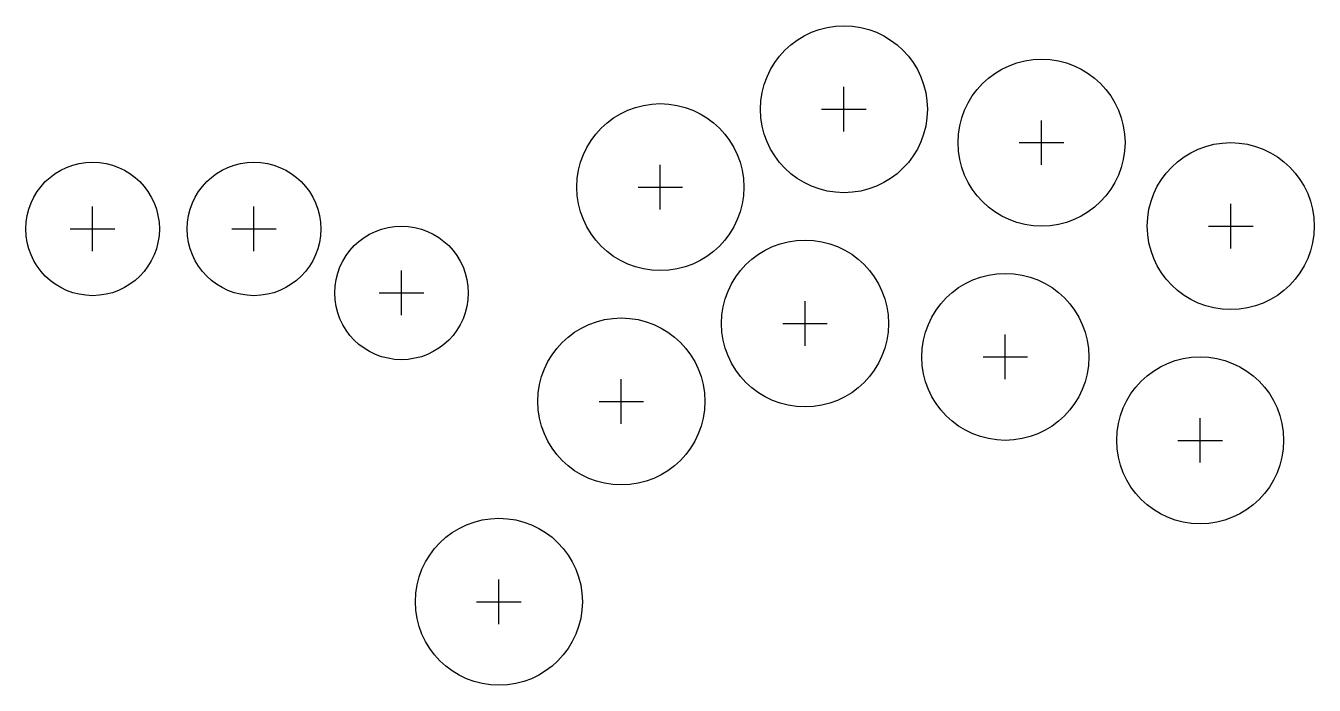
# Model space of a CAD drawing. Header units: millimetres. Extents: x -114 to 117, y -59 to 59.
import ezdxf

# ---------------------------------------------------------------- set-up
doc = ezdxf.new("R2010")
doc.units = ezdxf.units.MM
for name, color, linetype in [('BUTTONS_24', 1, 'Continuous'), ('BUTTONS_30', 5, 'Continuous'), ('REFERENCE', 8, 'Continuous')]:
    doc.layers.add(name, color=color, linetype=linetype)

msp = doc.modelspace()

# ---------------------------------------------------------------- linework, layer by layer
at = {"layer": 'BUTTONS_24'}
for centre in [(-102.247, 22.749), (-73.247, 22.749), (-46.745, 11.249)]:
    msp.add_circle(centre, 12, dxfattribs=at)
at = {"layer": 'BUTTONS_30'}
for centre in [(32.749, 44.243), (68.253, 38.246), (-0.24, 30.25), (102.247, 23.248), (25.76, 5.75), (61.748, -0.247), (-7.25, -8.254), (96.752, -15.244), (-29.241, -44.243)]:
    msp.add_circle(centre, 15, dxfattribs=at)
at = {"layer": 'REFERENCE'}
for p, q in [((32.749, 40.243), (32.749, 48.243)), ((28.749, 44.243), (36.749, 44.243)), ((68.253, 34.246), (68.253, 42.246)), ((64.253, 38.246), (72.253, 38.246)), ((-0.24, 26.25), (-0.24, 34.25)), ((-4.24, 30.25), (3.76, 30.25)), ((-102.247, 18.749), (-102.247, 26.749)), ((-73.247, 18.749), (-73.247, 26.749)), ((102.247, 19.248), (102.247, 27.248)), ((98.247, 23.248), (106.247, 23.248)), ((-106.247, 22.749), (-98.247, 22.749)), ((-77.247, 22.749), (-69.247, 22.749)), ((-46.745, 7.249), (-46.745, 15.249)), ((-50.745, 11.249), (-42.745, 11.249)), ((25.76, 1.75), (25.76, 9.75)), ((21.76, 5.75), (29.76, 5.75)), ((61.748, -4.247), (61.748, 3.753)), ((57.748, -0.247), (65.748, -0.247)), ((-7.25, -12.254), (-7.25, -4.254)), ((-11.25, -8.254), (-3.25, -8.254)), ((96.752, -19.244), (96.752, -11.244)), ((92.752, -15.244), (100.752, -15.244)), ((-29.241, -48.243), (-29.241, -40.243)), ((-33.241, -44.243), (-25.241, -44.243))]:
    msp.add_line(p, q, dxfattribs=at)

doc.saveas('drawing.dxf')
